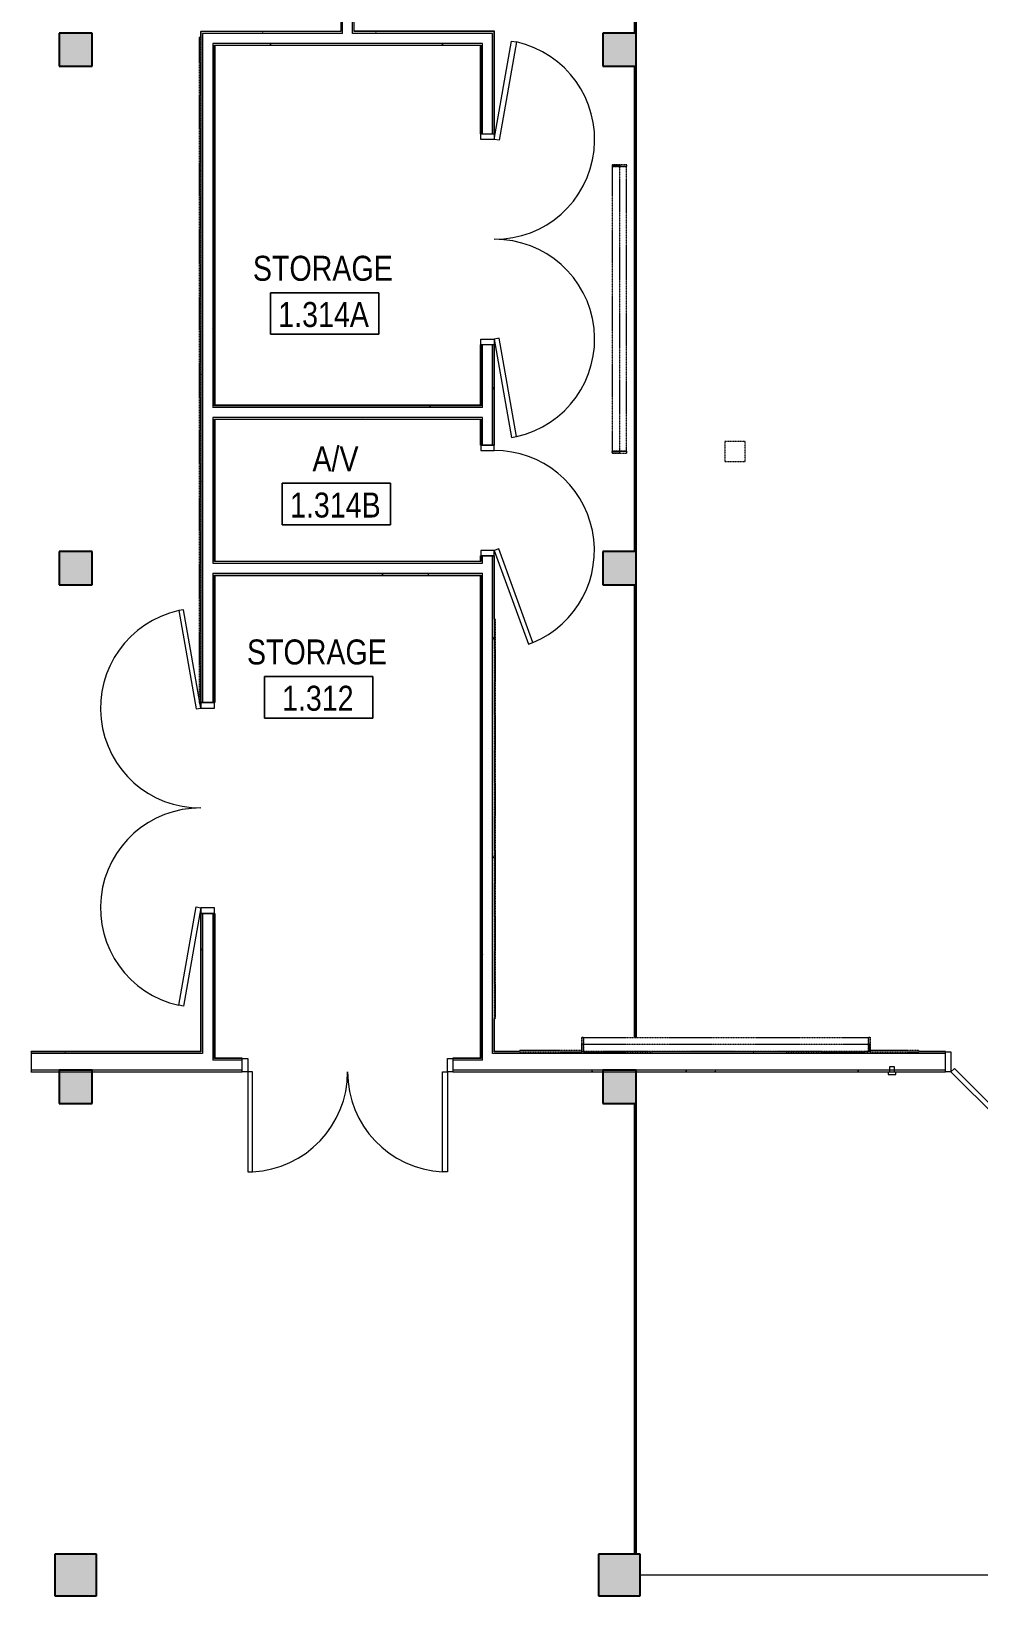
# Model space of a CAD drawing. Header units: inches. Extents: x -3640 to -1418, y -3630 to 137.
# Drawn here: x -2236 to -1895, y -958 to -394 of the extents above; entities that cross this region are included whole.
import ezdxf

# ---------------------------------------------------------------- set-up
doc = ezdxf.new("R2010")
doc.units = ezdxf.units.IN
doc.header["$MEASUREMENT"] = 0
doc.linetypes.add('Dash', pattern=[0.25, 0.125, -0.125])
doc.linetypes.add('Hidden Equipment- BSALS', pattern=[0.0625, 0.03125, -0.03125])
for name, color, linetype, lineweight in [('A-AREA-IDEN', 2, 'Continuous', 9), ('A-DETL-GENF-HDLN', 1, 'Dash', 9), ('A-DETL-MEDM', 33, 'Continuous', 20), ('A-DOOR', 31, 'Continuous', 13), ('A-DOOR-FRAM', 31, 'Continuous', 13), ('A-FLOR', 192, 'Continuous', 13), ('A-WALL', 113, 'Continuous', 13), ('A-WALL-PATT', 111, 'Continuous', 13), ('E-SERT', 181, 'Continuous', 13), ('I-WALL', 2, 'Continuous', 13), ('Q-SPCQ', 91, 'Continuous', 13), ('S-COLS', 52, 'Continuous', 13)]:
    doc.layers.add(name, color=color, linetype=linetype, lineweight=lineweight)
doc.styles.add('Arial Narrow', font='ARIALN.TTF', dxfattribs={"height": 9})
pattern_1 = [(0, (0, 0), (30.72, 7.68), [1.267, -21.773, 1.267, -21.773, -122.88]), (0, (0, 0), (30.72, 7.68), [-46.08, 1.267, -44.813, 1.267, -21.773, -53.76]), (0, (0, 0), (30.72, 7.68), [-115.2, 1.267, -14.093, 1.267, -37.133]), (120, (11.52, 3.84), (-22.011075, 22.7643), [1.267, -21.773, 1.267, -21.773, -122.88]), (120, (11.52, 3.84), (-22.011075, 22.7643), [-46.08, 1.267, -44.813, 1.267, -21.773, -53.76]), (120, (11.52, 3.84), (-22.011075, 22.7643), [-115.2, 1.267, -14.093, 1.267, -37.133]), (240, (15.36, 19.2), (-8.708925, -30.4443), [1.267, -21.773, 1.267, -21.773, -122.88]), (240, (15.36, 19.2), (-8.708925, -30.4443), [-46.08, 1.267, -44.813, 1.267, -21.773, -53.76]), (240, (15.36, 19.2), (-8.708925, -30.4443), [-115.2, 1.267, -14.093, 1.267, -37.133])]

# ---------------------------------------------------------------- blocks, each defined once
blk = doc.blocks.new('15830016-STRUCT_MARTINEZ-MOORE_CENTRAL_v2018_rvt-1-DIMENSION PLAN - LEVEL 1 _567_ - 2__ - CAD')
at = {"layer": 'S-COLS', "lineweight": 5}
for points in [[(-2214.4, -406.64), (-2214.4, -394.64), (-2226.4, -394.64), (-2226.4, -406.64), (-2223.68, -406.64)], [(-2018.4, -406.64), (-2018.4, -394.64), (-2030.4, -394.64), (-2030.4, -406.64)], [(-2214.4, -593.64), (-2214.4, -581.64), (-2226.4, -581.64), (-2226.4, -593.64), (-2223.68, -593.64)], [(-2018.4, -593.64), (-2018.4, -581.64), (-2030.4, -581.64), (-2030.4, -593.64)], [(-2214.4, -780.64), (-2214.4, -768.64), (-2226.4, -768.64), (-2226.4, -780.64), (-2223.68, -780.64)], [(-2018.4, -780.64), (-2018.4, -768.64), (-2030.4, -768.64), (-2030.4, -780.64)], [(-2212.9, -958.14), (-2212.9, -943.14), (-2227.9, -943.14), (-2227.9, -958.14), (-2223.68, -958.14)], [(-2016.9, -958.14), (-2016.9, -943.14), (-2031.9, -943.14), (-2031.9, -958.14)]]:
    blk.add_hatch(color=50, dxfattribs=at).paths.add_polyline_path(points, flags=0)
at = {"layer": 'A-FLOR', "color": 253, "lineweight": 25}
for p, q in [((-2018.83, -394.64), (-2018.83, -236.64)), ((-2018.83, -581.64), (-2018.83, -406.64)), ((-2018.83, -756.81), (-2018.83, -593.64)), ((-2018.83, -943.14), (-2018.83, -780.64))]:
    blk.add_line(p, q, dxfattribs=at)
at = {"layer": 'S-COLS', "color": 253, "lineweight": 25}
for p, q in [((-2214.4, -394.64), (-2226.4, -394.64)), ((-2226.4, -394.64), (-2226.4, -406.64)), ((-2214.4, -406.64), (-2214.4, -394.64)), ((-2018.4, -394.64), (-2030.4, -394.64)), ((-2030.4, -394.64), (-2030.4, -406.64)), ((-2018.4, -406.64), (-2018.4, -394.64)), ((-2226.4, -406.64), (-2214.4, -406.64)), ((-2030.4, -406.64), (-2018.4, -406.64)), ((-2214.4, -581.64), (-2226.4, -581.64)), ((-2226.4, -581.64), (-2226.4, -593.64)), ((-2214.4, -593.64), (-2214.4, -581.64)), ((-2018.4, -581.64), (-2030.4, -581.64)), ((-2030.4, -581.64), (-2030.4, -593.64)), ((-2018.4, -593.64), (-2018.4, -581.64)), ((-2226.4, -593.64), (-2214.4, -593.64)), ((-2030.4, -593.64), (-2018.4, -593.64)), ((-2214.4, -768.64), (-2226.4, -768.64)), ((-2226.4, -768.64), (-2226.4, -780.64)), ((-2214.4, -780.64), (-2214.4, -768.64)), ((-2018.4, -768.64), (-2030.4, -768.64)), ((-2030.4, -768.64), (-2030.4, -780.64)), ((-2018.4, -780.64), (-2018.4, -768.64)), ((-2226.4, -780.64), (-2214.4, -780.64)), ((-2030.4, -780.64), (-2018.4, -780.64)), ((-2212.9, -943.14), (-2227.9, -943.14)), ((-2227.9, -943.14), (-2227.9, -958.14)), ((-2212.9, -958.14), (-2212.9, -943.14)), ((-2016.9, -943.14), (-2031.9, -943.14)), ((-2031.9, -943.14), (-2031.9, -958.14)), ((-2016.9, -958.14), (-2016.9, -943.14)), ((-2227.9, -958.14), (-2212.9, -958.14)), ((-2031.9, -958.14), (-2016.9, -958.14))]:
    blk.add_line(p, q, dxfattribs=at)
blk = doc.blocks.new('SD_Card_Reader-BSALS - Card Reader-V50-DIMENSION PLAN - LEVEL 1 _567_ - 2__ - CAD')
at = {"layer": 'E-SERT', "color": 250, "lineweight": 9}
for p, q in [((-3204.77, -595.14), (-3204.77, -595.89)), ((-3202.02, -595.14), (-3204.77, -595.14)), ((-3204.77, -595.89), (-3202.02, -595.89)), ((-3204.15, -595.14), (-3204.15, -593.02)), ((-3204.15, -593.02), (-3202.65, -593.02)), ((-3202.65, -593.02), (-3202.65, -595.14)), ((-3202.02, -595.89), (-3202.02, -595.14))]:
    blk.add_line(p, q, dxfattribs=at)
blk = doc.blocks.new('15830016-ELEC_BSALS_CENTRAL_v2018_rvt-1-DIMENSION PLAN - LEVEL 1 _567_ - 2__ - CAD')
at = {"color": 250, "lineweight": 9}
blk.add_blockref('SD_Card_Reader-BSALS - Card Reader-V50-DIMENSION PLAN - LEVEL 1 _567_ - 2__ - CAD', (1277.28, -174.25), dxfattribs=at)
blk = doc.blocks.new('Basic Wall _ B3-4 7_8_-BSALS - ___-3567859-DIMENSION PLAN - LEVEL 1 _567_ - 2__ - CAD')
at = {"layer": 'I-WALL', "lineweight": 20}
for p, q in [((-2170.27, -399.14), (-2170.4, -399.02)), ((-2074.52, -399.14), (-2170.27, -399.14)), ((-2074.4, -399.02), (-2074.52, -399.14))]:
    blk.add_line(p, q, dxfattribs=at)
blk = doc.blocks.new('Basic Wall _ B3-4 7_8_-BSALS - ___-3567858-DIMENSION PLAN - LEVEL 1 _567_ - 2__ - CAD')
at = {"layer": 'I-WALL', "lineweight": 20}
for q in [(-2119.83, -394.02), (-2069.52, -394.14)]:
    blk.add_line((-2069.4, -394.02), q, dxfattribs=at)
blk = doc.blocks.new('Basic Wall _ B3-4 7_8_-BSALS - ___-3567861-DIMENSION PLAN - LEVEL 1 _567_ - 2__ - CAD')
at = {"layer": 'I-WALL', "lineweight": 20}
for p, q in [((-2074.52, -399.14), (-2074.4, -399.02)), ((-2074.52, -431.02), (-2074.52, -399.14)), ((-2074.4, -431.02), (-2074.52, -431.02)), ((-2074.52, -507.02), (-2074.4, -507.02)), ((-2074.52, -528.89), (-2074.52, -507.02)), ((-2074.52, -543.2), (-2074.52, -534.02)), ((-2074.4, -543.2), (-2074.52, -543.2)), ((-2074.52, -583.2), (-2074.4, -583.2)), ((-2074.52, -585.08), (-2074.52, -583.2)), ((-2074.52, -764.27), (-2074.52, -590.2))]:
    blk.add_line(p, q, dxfattribs=at)
blk = doc.blocks.new('Basic Wall _ B3-4 7_8_-BSALS - ___-3567860-DIMENSION PLAN - LEVEL 1 _567_ - 2__ - CAD')
at = {"layer": 'I-WALL', "lineweight": 20}
for p, q in [((-2069.52, -394.14), (-2069.4, -394.02)), ((-2069.4, -431.02), (-2069.4, -394.02)), ((-2069.4, -431.02), (-2069.52, -431.02)), ((-2069.52, -507.02), (-2069.4, -507.02)), ((-2069.4, -543.2), (-2069.4, -507.02)), ((-2069.4, -543.2), (-2069.52, -543.2)), ((-2069.52, -583.2), (-2069.4, -583.2)), ((-2069.4, -606.02), (-2069.4, -583.2)), ((-2069.4, -761.89), (-2069.4, -750.02)), ((-2069.4, -761.89), (-2069.52, -762.02))]:
    blk.add_line(p, q, dxfattribs=at)
blk = doc.blocks.new('Basic Wall _ B3-4 7_8_-BSALS - ___-3567863-DIMENSION PLAN - LEVEL 1 _567_ - 2__ - CAD')
at = {"layer": 'I-WALL', "lineweight": 20}
for p, q in [((-2170.4, -399.02), (-2170.27, -399.14)), ((-2170.27, -399.14), (-2170.27, -528.89)), ((-2170.27, -534.02), (-2170.27, -585.08)), ((-2170.27, -590.2), (-2170.27, -636.08)), ((-2170.27, -636.08), (-2170.4, -636.08)), ((-2170.4, -712.08), (-2170.27, -712.08)), ((-2170.27, -712.08), (-2170.27, -764.27))]:
    blk.add_line(p, q, dxfattribs=at)
blk = doc.blocks.new('Basic Wall _ B3-4 7_8_-BSALS - ___-3567862-DIMENSION PLAN - LEVEL 1 _567_ - 2__ - CAD')
at = {"layer": 'I-WALL', "lineweight": 20}
for p, q in [((-2175.4, -394.14), (-2175.27, -394.14)), ((-2175.4, -394.14), (-2175.4, -396.27)), ((-2175.27, -636.08), (-2175.33, -636.08)), ((-2175.4, -712.08), (-2175.27, -712.08)), ((-2175.4, -712.08), (-2175.4, -761.89)), ((-2175.27, -762.02), (-2175.4, -761.89))]:
    blk.add_line(p, q, dxfattribs=at)
blk = doc.blocks.new('Door-B2_1-BSALS - B2_1-72X84-BSALS-3510221-DIMENSION PLAN - LEVEL 1 _567_ - 2__ - CAD')
at = {"layer": 'A-DOOR', "lineweight": 20}
for p, q in [((-36, -2.44), (-71.45, -8.69)), ((-71.15, -10.41), (-35.7, -4.16)), ((-35.7, -4.16), (-36, -2.44)), ((35.7, -4.16), (36, -2.44)), ((71.15, -10.41), (35.7, -4.16)), ((36, -2.44), (71.45, -8.69)), ((-71.45, -8.69), (-71.15, -10.41)), ((71.45, -8.69), (71.15, -10.41))]:
    blk.add_line(p, q, dxfattribs=at)
at = {"layer": 'A-DOOR', "lineweight": 9}
for centre, start, end in [((-36, -2.63), 192.4846, 0.306), ((36, -2.63), 179.694, 347.5154)]:
    blk.add_arc(centre, 36, start, end, dxfattribs=at)
at = {"layer": 'A-DOOR-FRAM', "lineweight": 20}
for p, q in [((-38, -2.44), (-38, 2.44)), ((-38, 2.44), (-36, 2.44)), ((-36, 2.44), (-36, -2.44)), ((36, -2.44), (36, 2.44)), ((36, 2.44), (38, 2.44)), ((38, 2.44), (38, -2.44)), ((-36, -2.44), (-38, -2.44)), ((38, -2.44), (36, -2.44))]:
    blk.add_line(p, q, dxfattribs=at)
blk = doc.blocks.new('Basic Wall _ B3-4 7_8_-BSALS - ___-3567883-DIMENSION PLAN - LEVEL 1 _567_ - 2__ - CAD')
at = {"layer": 'I-WALL', "lineweight": 20}
for p, q in [((-2175.27, -769.39), (-2175.27, -769.27)), ((-2160.4, -769.39), (-2175.27, -769.39)), ((-2160.4, -769.27), (-2160.4, -769.39)), ((-2084.4, -769.39), (-2084.4, -769.27)), ((-2069.52, -769.39), (-2084.4, -769.39)), ((-2069.52, -769.27), (-2069.52, -769.39))]:
    blk.add_line(p, q, dxfattribs=at)
blk = doc.blocks.new('Basic Wall _ B3-4 7_8_-BSALS - ___-3567882-DIMENSION PLAN - LEVEL 1 _567_ - 2__ - CAD')
at = {"layer": 'I-WALL', "lineweight": 20}
for p, q in [((-2160.4, -764.27), (-2170.27, -764.27)), ((-2160.4, -764.27), (-2160.4, -764.39)), ((-2084.4, -764.39), (-2084.4, -764.27)), ((-2074.52, -764.27), (-2084.4, -764.27))]:
    blk.add_line(p, q, dxfattribs=at)
blk = doc.blocks.new('Basic Wall _ B3-4 7_8_-BSALS - ___-3567885-DIMENSION PLAN - LEVEL 1 _567_ - 2__ - CAD')
at = {"layer": 'I-WALL', "lineweight": 20}
blk.add_line((-2074.52, -534.02), (-2170.27, -534.02), dxfattribs=at)
blk = doc.blocks.new('Basic Wall _ B3-4 7_8_-BSALS - ___-3567884-DIMENSION PLAN - LEVEL 1 _567_ - 2__ - CAD')
at = {"layer": 'I-WALL', "lineweight": 20}
blk.add_line((-2074.52, -528.89), (-2170.27, -528.89), dxfattribs=at)
blk = doc.blocks.new('Door-B2_1-BSALS - B2_1-72X84-BSALS-3510220-DIMENSION PLAN - LEVEL 1 _567_ - 2__ - CAD')
at = {"layer": 'A-DOOR', "lineweight": 20}
for p, q in [((-34.25, -2.44), (-36, -2.44)), ((-36, -2.44), (-36, -38.44)), ((-34.25, -38.44), (-34.25, -2.44)), ((34.25, -2.44), (36, -2.44)), ((34.25, -38.44), (34.25, -2.44)), ((36, -2.44), (36, -38.44)), ((-36, -38.44), (-34.25, -38.44)), ((36, -38.44), (34.25, -38.44))]:
    blk.add_line(p, q, dxfattribs=at)
at = {"layer": 'A-DOOR', "lineweight": 9}
for centre, start, end in [((-36, -2.48), 272.7863, 0.0677), ((36, -2.48), 179.9323, 267.2137)]:
    blk.add_arc(centre, 36, start, end, dxfattribs=at)
at = {"layer": 'A-DOOR-FRAM', "lineweight": 20}
for p, q in [((-38, -2.44), (-38, 2.44)), ((-38, 2.44), (-36, 2.44)), ((-36, 2.44), (-36, -2.44)), ((36, -2.44), (36, 2.44)), ((36, 2.44), (38, 2.44)), ((38, 2.44), (38, -2.44)), ((-36, -2.44), (-38, -2.44)), ((38, -2.44), (36, -2.44))]:
    blk.add_line(p, q, dxfattribs=at)
blk = doc.blocks.new('Equip-Projector-Ceiling- BSALS - PROJECTOR-3867191-DIMENSION PLAN - LEVEL 1 _567_ - 2__ - CAD')
at = {"layer": 'Q-SPCQ', "linetype": 'Hidden Equipment- BSALS', "lineweight": 20}
for p, q in [((-3.65, -3.65), (-3.65, 3.65)), ((-3.65, 3.65), (3.65, 3.65)), ((3.65, 3.65), (3.65, -3.65)), ((3.65, -3.65), (-3.65, -3.65))]:
    blk.add_line(p, q, dxfattribs=at)
blk = doc.blocks.new('Projection_Screen-Draper_Inc_-Targa - PROJECTION SCREEN 104_ x 65_-3897965-DIMENSION PLAN - LEVEL 1 _567_ - 2__ - CAD')
at = {"layer": 'Q-SPCQ', "linetype": 'Hidden Equipment- BSALS', "lineweight": 20}
for p, q in [((-52, 0), (-52, 5.25)), ((-52, 5.25), (-51.32, 5.25)), ((-52, 2.72), (52, 2.72)), ((-51.32, 0), (-52, 0)), ((-51.93, 2.76), (-51.32, 2.76)), ((-51.93, 0.06), (-51.93, 2.76)), ((-51.93, 0.06), (-51.32, 0.06)), ((-51.32, 5.25), (-51.32, 0)), ((-51.32, 5.2), (51.31, 5.2)), ((-51.32, 0.06), (-51.32, 5.2)), ((51.31, 0.06), (-51.32, 0.06)), ((51.31, 0), (51.31, 5.25)), ((51.31, 5.25), (52, 5.25)), ((51.31, 5.2), (51.31, 0.06)), ((51.93, 2.76), (51.31, 2.76)), ((51.93, 0.06), (51.31, 0.06)), ((52, 0), (51.31, 0)), ((51.93, 0.06), (51.93, 2.76)), ((52, 5.25), (52, 0))]:
    blk.add_line(p, q, dxfattribs=at)
blk = doc.blocks.new('Door-B2_1-BSALS - B2_1-72X96-BSALS-3510219-DIMENSION PLAN - LEVEL 1 _567_ - 2__ - CAD')
at = {"layer": 'A-DOOR', "lineweight": 20}
for p, q in [((-71.45, 8.69), (-71.15, 10.41)), ((-36, 2.44), (-71.45, 8.69)), ((-71.15, 10.41), (-35.7, 4.16)), ((71.15, 10.41), (35.7, 4.16)), ((36, 2.44), (71.45, 8.69)), ((71.45, 8.69), (71.15, 10.41)), ((-35.7, 4.16), (-36, 2.44)), ((35.7, 4.16), (36, 2.44))]:
    blk.add_line(p, q, dxfattribs=at)
at = {"layer": 'A-DOOR', "lineweight": 9}
for centre, start, end in [((-36, 2.63), 359.694, 167.5154), ((36, 2.63), 12.4846, 180.306)]:
    blk.add_arc(centre, 36, start, end, dxfattribs=at)
at = {"layer": 'A-DOOR-FRAM', "lineweight": 20}
for p, q in [((-36, 2.44), (-38, 2.44)), ((-38, 2.44), (-38, -2.44)), ((-36, -2.44), (-36, 2.44)), ((38, 2.44), (36, 2.44)), ((36, 2.44), (36, -2.44)), ((38, -2.44), (38, 2.44)), ((-38, -2.44), (-36, -2.44)), ((36, -2.44), (38, -2.44))]:
    blk.add_line(p, q, dxfattribs=at)
blk = doc.blocks.new('Basic Wall _ B3-4 7_8_-BSALS - ___-3568025-DIMENSION PLAN - LEVEL 1 _567_ - 2__ - CAD')
at = {"layer": 'I-WALL', "lineweight": 20}
blk.add_line((-2170.27, -585.08), (-2074.52, -585.08), dxfattribs=at)
blk = doc.blocks.new('Basic Wall _ B3-4 7_8_-BSALS - ___-3568024-DIMENSION PLAN - LEVEL 1 _567_ - 2__ - CAD')
at = {"layer": 'I-WALL', "lineweight": 20}
blk.add_line((-2170.27, -590.2), (-2074.52, -590.2), dxfattribs=at)
blk = doc.blocks.new('Door-A1_1-BSALS1 - A1_1-36x84-BSALS-3917197-DIMENSION PLAN - LEVEL 1 _567_ - 2__ - CAD')
at = {"layer": 'A-DOOR', "lineweight": 20}
for p, q in [((51.23, 16.39), (17.4, 4.08)), ((18, 2.44), (51.83, 14.75)), ((51.83, 14.75), (51.23, 16.39)), ((17.4, 4.08), (18, 2.44))]:
    blk.add_line(p, q, dxfattribs=at)
at = {"layer": 'A-DOOR', "lineweight": 9}
blk.add_arc((18, 2.55), 36, 22.6205, 180.1762, dxfattribs=at)
at = {"layer": 'A-DOOR-FRAM', "lineweight": 20}
for p, q in [((-18, 2.44), (-20, 2.44)), ((-20, 2.44), (-20, -2.44)), ((-18, -2.44), (-18, 2.44)), ((20, 2.44), (18, 2.44)), ((18, 2.44), (18, -2.44)), ((20, -2.44), (20, 2.44)), ((-20, -2.44), (-18, -2.44)), ((18, -2.44), (20, -2.44))]:
    blk.add_line(p, q, dxfattribs=at)
blk = doc.blocks.new('Basic Wall _ B6-7 1_4_-BSALS - ___-3569067-DIMENSION PLAN - LEVEL 1 _567_ - 2__ - CAD')
at = {"layer": 'I-WALL', "lineweight": 20}
for p, q in [((-2488.4, -769.39), (-2488.4, -769.27)), ((-2480.9, -769.39), (-2488.4, -769.39)), ((-2422.4, -769.39), (-2429.9, -769.39)), ((-2402.4, -769.39), (-2410.4, -769.39)), ((-2308.4, -769.39), (-2320.4, -769.39)), ((-2308.4, -769.27), (-2308.4, -769.39)), ((-2236.4, -769.39), (-2236.4, -769.27)), ((-2226.4, -769.39), (-2236.4, -769.39)), ((-2175.27, -769.39), (-2214.4, -769.39)), ((-2175.27, -769.27), (-2175.27, -769.39))]:
    blk.add_line(p, q, dxfattribs=at)
blk = doc.blocks.new('Basic Wall _ B6-7 1_4_-BSALS - ___-3569066-DIMENSION PLAN - LEVEL 1 _567_ - 2__ - CAD')
at = {"layer": 'I-WALL', "lineweight": 20}
for p, q in [((-2488.4, -762.02), (-2488.4, -761.89)), ((-2470.4, -761.89), (-2488.4, -761.89)), ((-2308.4, -761.89), (-2326.4, -761.89)), ((-2308.4, -761.89), (-2308.4, -762.02)), ((-2236.4, -762.02), (-2236.4, -761.89)), ((-2175.4, -761.89), (-2236.4, -761.89)), ((-2175.4, -761.89), (-2175.27, -762.02))]:
    blk.add_line(p, q, dxfattribs=at)
blk = doc.blocks.new('Basic Wall _ B6-7 1_4_-BSALS - ___-3569071-DIMENSION PLAN - LEVEL 1 _567_ - 2__ - CAD')
at = {"layer": 'I-WALL', "lineweight": 20}
for p, q in [((-2069.52, -769.39), (-2069.52, -769.27)), ((-2030.4, -769.39), (-2069.52, -769.39)), ((-1906.9, -769.39), (-2018.4, -769.39)), ((-1906.9, -769.27), (-1906.9, -769.39)), ((-1842.9, -769.39), (-1842.9, -769.27)), ((-1835.02, -769.39), (-1842.9, -769.39))]:
    blk.add_line(p, q, dxfattribs=at)
blk = doc.blocks.new('Basic Wall _ B6-7 1_4_-BSALS - ___-3569070-DIMENSION PLAN - LEVEL 1 _567_ - 2__ - CAD')
at = {"layer": 'I-WALL', "lineweight": 20}
for p, q in [((-2069.52, -762.02), (-2069.4, -761.89)), ((-2060.46, -761.89), (-2069.4, -761.89)), ((-1906.9, -761.89), (-1916.46, -761.89)), ((-1906.9, -761.89), (-1906.9, -762.02)), ((-1842.9, -762.02), (-1842.9, -761.89)), ((-1835.02, -761.89), (-1842.9, -761.89))]:
    blk.add_line(p, q, dxfattribs=at)
blk = doc.blocks.new('Door-D2_8-Unequal_Pair-BSALS - D2_8-60X84-BSALS-3471221-DIMENSION PLAN - LEVEL 1 _567_ - 2__ - CAD')
at = {"layer": 'A-DETL-GENF-HDLN'}
blk.add_arc((-24, -3.63), 24, 319.1815, 0, dxfattribs=at)
at = {"layer": 'A-DETL-MEDM'}
for p, q in [((-22.76, -2.39), (-24, -3.63)), ((-24, -3.63), (-7.03, -20.6)), ((-5.79, -19.36), (-22.76, -2.39)), ((-7.03, -20.6), (-5.79, -19.36))]:
    blk.add_line(p, q, dxfattribs=at)
at = {"layer": 'A-DOOR', "lineweight": 20}
for p, q in [((34.25, -3.63), (36, -3.63)), ((34.25, -39.62), (34.25, -3.63)), ((36, -3.63), (36, -39.62)), ((36, -39.62), (34.25, -39.62))]:
    blk.add_line(p, q, dxfattribs=at)
at = {"layer": 'A-DOOR', "lineweight": 9}
blk.add_arc((36, -3.67), 36, 179.9323, 267.2137, dxfattribs=at)
at = {"layer": 'A-DOOR-FRAM', "lineweight": 20}
for p, q in [((-26, -3.63), (-26, 3.62)), ((-26, 3.62), (-24, 3.62)), ((-24, 3.62), (-24, -3.63)), ((36, -3.63), (36, 3.62)), ((36, 3.62), (38, 3.62)), ((38, 3.62), (38, -3.63)), ((-24, -3.63), (-26, -3.63)), ((38, -3.63), (36, -3.63))]:
    blk.add_line(p, q, dxfattribs=at)
blk = doc.blocks.new('Projection_Screen-Draper_Inc_-Targa - PROJECTION SCREEN 104_ x 65_-3897963-DIMENSION PLAN - LEVEL 1 _567_ - 2__ - CAD')
at = {"layer": 'Q-SPCQ', "linetype": 'Hidden Equipment- BSALS', "lineweight": 20}
for p, q in [((-51.32, 0), (-52, 0)), ((-52, 0), (-52, -5.25)), ((-52, -2.72), (52, -2.72)), ((-52, -5.25), (-51.32, -5.25)), ((-51.93, -0.06), (-51.93, -2.76)), ((-51.93, -0.06), (-51.32, -0.06)), ((-51.93, -2.76), (-51.32, -2.76)), ((-51.32, -5.25), (-51.32, 0)), ((51.31, -0.06), (-51.32, -0.06)), ((-51.32, -0.06), (-51.32, -5.2)), ((-51.32, -5.2), (51.31, -5.2)), ((52, 0), (51.31, 0)), ((51.31, 0), (51.31, -5.25)), ((51.93, -0.06), (51.31, -0.06)), ((51.31, -5.2), (51.31, -0.06)), ((51.93, -2.76), (51.31, -2.76)), ((51.31, -5.25), (52, -5.25)), ((51.93, -0.06), (51.93, -2.76)), ((52, -5.25), (52, 0))]:
    blk.add_line(p, q, dxfattribs=at)
blk = doc.blocks.new('Equip- Marker Board- 1 Panell - MB1-4_x8_-V97-DIMENSION PLAN - LEVEL 1 _567_ - 2__ - CAD')
at = {"layer": 'Q-SPCQ', "linetype": 'Hidden Equipment- BSALS', "lineweight": 20}
for p, q in [((-12, 0.25), (-60, 0.25)), ((-60, 0.25), (-60, -0.25)), ((-12, -0.25), (-12, 0.25)), ((-60, -0.25), (-12, -0.25))]:
    blk.add_line(p, q, dxfattribs=at)
blk = doc.blocks.new('Equip- Marker Board- 1 Panell - MB1-4_x8_-V98-DIMENSION PLAN - LEVEL 1 _567_ - 2__ - CAD')
at = {"layer": 'Q-SPCQ', "linetype": 'Hidden Equipment- BSALS', "lineweight": 20}
for p, q in [((-12, 0.25), (-29.52, 0.25)), ((-12, -0.25), (-12, 0.25)), ((-60, -0.19), (-60, -0.25)), ((-60, -0.25), (-30.2, -0.25)), ((-29.52, -0.25), (-12, -0.25))]:
    blk.add_line(p, q, dxfattribs=at)
blk = doc.blocks.new('Equip- Marker Board- 1 Panell - MB1-4_x8_-V99-DIMENSION PLAN - LEVEL 1 _567_ - 2__ - CAD')
at = {"layer": 'Q-SPCQ', "linetype": 'Hidden Equipment- BSALS', "lineweight": 20}
for p, q in [((-37.52, 0.25), (-60, 0.25)), ((-60, 0.25), (-60, -0.25)), ((-60, -0.25), (-37.52, -0.25)), ((-36.83, -0.25), (-12, -0.25)), ((-12, -0.25), (-12, -0.19))]:
    blk.add_line(p, q, dxfattribs=at)
blk = doc.blocks.new('Equip- Homasote Panel - HP2 - 4_ X 7_-6_ - UNFINISHED-3893114-DIMENSION PLAN - LEVEL 1 _567_ - 2__ - CAD')
at = {"layer": 'Q-SPCQ', "linetype": 'Hidden Equipment- BSALS', "lineweight": 20}
for p, q in [((-12, 0.25), (-60, 0.25)), ((-60, 0.25), (-60, -0.25)), ((-12, -0.25), (-12, 0.25)), ((-60, -0.25), (-12, -0.25))]:
    blk.add_line(p, q, dxfattribs=at)
blk = doc.blocks.new('Room Tag- BSALS - Room Tag-28050-DIMENSION PLAN - LEVEL 1 _567_ - 2__ - CAD')
at = {"layer": 'A-AREA-IDEN'}
for p, q in [((-0.203125, -0.171875), (-0.203125, -0.015625)), ((-0.203125, -0.015625), (0.203125, -0.015625)), ((0.203125, -0.015625), (-0.203125, -0.015625)), ((-0.203125, -0.015625), (-0.203125, -0.171875)), ((0.203125, -0.015625), (0.203125, -0.171875)), ((0.203125, -0.171875), (0.203125, -0.015625)), ((0.203125, -0.171875), (-0.203125, -0.171875)), ((-0.203125, -0.171875), (0.203125, -0.171875))]:
    blk.add_line(p, q, dxfattribs=at)

msp = doc.modelspace()

# ---------------------------------------------------------------- block references
at = {"lineweight": 5}
msp.add_blockref('15830016-STRUCT_MARTINEZ-MOORE_CENTRAL_v2018_rvt-1-DIMENSION PLAN - LEVEL 1 _567_ - 2__ - CAD', (0, 0), dxfattribs=at)

# ---------------------------------------------------------------- next in the draw order: hatches: boundary and pattern name
at = {"layer": 'A-WALL-PATT', "lineweight": 9}
h = msp.add_hatch(dxfattribs=at)
h.set_pattern_fill('FP_1', color=256, style=0, pattern_type=2)
h.set_pattern_definition(pattern_1)
h.paths.add_polyline_path([(-2124.83, -394.14), (-2124.21, -394.14), (-2124.21, -226.64), (-2124.83, -226.64), (-2124.83, -386.68)], flags=0)
h = msp.add_hatch(dxfattribs=at)
h.set_pattern_fill('FP_1', color=256, style=0, pattern_type=2)
h.set_pattern_definition(pattern_1)
h.paths.add_polyline_path([(-2119.96, -394.14), (-2119.96, -226.64), (-2124.21, -226.64), (-2124.21, -227.27), (-2120.58, -227.27), (-2120.58, -394.14)], flags=0)
h = msp.add_hatch(dxfattribs=at)
h.set_pattern_fill('FP_1', color=256, style=0, pattern_type=2)
h.set_pattern_definition(pattern_1)
h.paths.add_polyline_path([(-2174.65, -762.64), (-2174.65, -712.08), (-2175.27, -712.08), (-2175.27, -762.64)], flags=0)
h.paths.add_polyline_path([(-2175.27, -636.08), (-2174.65, -636.08), (-2174.65, -394.14), (-2175.27, -394.14), (-2175.27, -580.9)], flags=0)
h = msp.add_hatch(dxfattribs=at)
h.set_pattern_fill('FP_1', color=256, style=0, pattern_type=2)
h.set_pattern_definition(pattern_1)
h.paths.add_polyline_path([(-2074.4, -394.77), (-2070.15, -394.77), (-2070.15, -394.14), (-2120.58, -394.14), (-2120.58, -394.77)], flags=0)
h.paths.add_polyline_path([(-2147.3, -394.77), (-2124.21, -394.77), (-2124.21, -394.14), (-2174.65, -394.14), (-2174.65, -394.77), (-2170.4, -394.77)], flags=0)
h = msp.add_hatch(dxfattribs=at)
h.set_pattern_fill('FP_1', color=256, style=0, pattern_type=2)
h.set_pattern_definition(pattern_1)
h.paths.add_polyline_path([(-2069.52, -762.64), (-2069.52, -583.2), (-2070.15, -583.2), (-2070.15, -762.64)], flags=0)
h.paths.add_polyline_path([(-2069.52, -543.2), (-2069.52, -507.02), (-2070.15, -507.02), (-2070.15, -543.2)], flags=0)
h.paths.add_polyline_path([(-2069.52, -431.02), (-2069.52, -394.14), (-2070.15, -394.14), (-2070.15, -431.02)], flags=0)
h = msp.add_hatch(dxfattribs=at)
h.set_pattern_fill('FP_1', color=256, style=0, pattern_type=2)
h.set_pattern_definition(pattern_1)
h.paths.add_polyline_path([(-2171.02, -764.39), (-2170.4, -764.39), (-2170.4, -712.08), (-2171.02, -712.08)], flags=0)
h.paths.add_polyline_path([(-2170.4, -636.08), (-2170.4, -589.45), (-2171.02, -589.45), (-2171.02, -636.08)], flags=0)
h.paths.add_polyline_path([(-2171.02, -585.83), (-2170.4, -585.83), (-2170.4, -533.27), (-2171.02, -533.27), (-2171.02, -580.9)], flags=0)
h.paths.add_polyline_path([(-2171.02, -529.64), (-2170.4, -529.64), (-2170.4, -398.39), (-2171.02, -398.39), (-2171.02, -451.42)], flags=0)
h = msp.add_hatch(dxfattribs=at)
h.set_pattern_fill('FP_1', color=256, style=0, pattern_type=2)
h.set_pattern_definition(pattern_1)
h.paths.add_polyline_path([(-2074.4, -399.02), (-2074.4, -398.39), (-2170.4, -398.39), (-2170.4, -399.02), (-2147.3, -399.02)], flags=0)
h = msp.add_hatch(dxfattribs=at)
h.set_pattern_fill('FP_1', color=256, style=0, pattern_type=2)
h.set_pattern_definition(pattern_1)
h.paths.add_polyline_path([(-2073.77, -764.39), (-2073.77, -589.45), (-2074.4, -589.45), (-2074.4, -764.39)], flags=0)
h.paths.add_polyline_path([(-2074.4, -585.83), (-2073.77, -585.83), (-2073.77, -583.2), (-2074.4, -583.2), (-2074.4, -585.2)], flags=0)
h.paths.add_polyline_path([(-2074.4, -543.2), (-2073.77, -543.2), (-2073.77, -533.27), (-2074.4, -533.27), (-2074.4, -533.89)], flags=0)
h.paths.add_polyline_path([(-2073.77, -529.64), (-2073.77, -507.02), (-2074.4, -507.02), (-2074.4, -529.64)], flags=0)
h.paths.add_polyline_path([(-2073.77, -431.02), (-2073.77, -398.39), (-2074.4, -398.39), (-2074.4, -431.02)], flags=0)
h = msp.add_hatch(dxfattribs=at)
h.set_pattern_fill('FP_1', color=256, style=0, pattern_type=2)
h.set_pattern_definition(pattern_1)
h.paths.add_polyline_path([(-2074.4, -529.64), (-2074.4, -529.02), (-2170.4, -529.02), (-2170.4, -529.64)], flags=0)
h = msp.add_hatch(dxfattribs=at)
h.set_pattern_fill('FP_1', color=256, style=0, pattern_type=2)
h.set_pattern_definition(pattern_1)
h.paths.add_polyline_path([(-2074.4, -533.89), (-2074.4, -533.27), (-2170.4, -533.27), (-2170.4, -533.89)], flags=0)
h = msp.add_hatch(dxfattribs=at)
h.set_pattern_fill('FP_1', color=256, style=0, pattern_type=2)
h.set_pattern_definition(pattern_1)
h.paths.add_polyline_path([(-2074.4, -590.08), (-2074.4, -589.45), (-2170.4, -589.45), (-2170.4, -590.08)], flags=0)
h = msp.add_hatch(dxfattribs=at)
h.set_pattern_fill('FP_1', color=256, style=0, pattern_type=2)
h.set_pattern_definition(pattern_1)
h.paths.add_polyline_path([(-2175.27, -762.64), (-2175.27, -762.02), (-2236.4, -762.02), (-2236.4, -762.64), (-2223.68, -762.64)], flags=0)
h.paths.add_polyline_path([(-2308.4, -762.64), (-2308.4, -762.02), (-2488.4, -762.02), (-2488.4, -762.64), (-2326.4, -762.64)], flags=0)
h = msp.add_hatch(dxfattribs=at)
h.set_pattern_fill('FP_1', color=256, style=0, pattern_type=2)
h.set_pattern_definition(pattern_1)
h.paths.add_polyline_path([(-1841.77, -762.64), (-1834.9, -762.64), (-1834.9, -762.02), (-1842.9, -762.02), (-1842.9, -762.64)], flags=0)
h.paths.add_polyline_path([(-1906.9, -762.64), (-1906.9, -762.02), (-2069.52, -762.02), (-2069.52, -762.64), (-1916.46, -762.64)], flags=0)
h = msp.add_hatch(dxfattribs=at)
h.set_pattern_fill('FP_1', color=256, style=0, pattern_type=2)
h.set_pattern_definition(pattern_1)
h.paths.add_polyline_path([(-2175.27, -769.27), (-2175.27, -768.64), (-2236.4, -768.64), (-2236.4, -769.27), (-2223.68, -769.27)], flags=0)
h.paths.add_polyline_path([(-2320.4, -769.27), (-2308.4, -769.27), (-2308.4, -768.64), (-2488.4, -768.64), (-2488.4, -769.27), (-2402.4, -769.27)], flags=0)
h = msp.add_hatch(dxfattribs=at)
h.set_pattern_fill('FP_1', color=256, style=0, pattern_type=2)
h.set_pattern_definition(pattern_1)
h.paths.add_polyline_path([(-1834.9, -769.27), (-1834.9, -768.64), (-1842.9, -768.64), (-1842.9, -769.27), (-1841.77, -769.27)], flags=0)
h.paths.add_polyline_path([(-1918.15, -769.27), (-1906.9, -769.27), (-1906.9, -768.64), (-2069.52, -768.64), (-2069.52, -769.27)], flags=0)

# ---------------------------------------------------------------- next in the draw order: linework, layer by layer
at = {"layer": 'A-FLOR', "lineweight": 20}
for p, q in [((-2018.4, -236.64), (-2018.4, -394.64)), ((-2018.4, -406.64), (-2018.4, -581.64)), ((-2018.4, -593.64), (-2018.4, -756.81)), ((-2018.4, -780.64), (-2018.4, -943.14)), ((-2016.9, -950.64), (-1835.9, -950.64))]:
    msp.add_line(p, q, dxfattribs=at)
at = {"layer": 'A-WALL'}
for p, q in [((-2124.21, -394.77), (-2124.21, -227.27)), ((-2120.58, -394.77), (-2120.58, -227.27)), ((-2124.21, -394.77), (-2174.65, -394.77)), ((-2174.65, -394.77), (-2174.65, -636.08)), ((-2070.15, -394.77), (-2120.58, -394.77)), ((-2070.15, -431.02), (-2070.15, -394.77)), ((-2073.77, -398.39), (-2171.02, -398.39)), ((-2171.02, -398.39), (-2171.02, -529.64)), ((-2073.77, -431.02), (-2073.77, -398.39)), ((-2073.77, -529.64), (-2073.77, -507.02)), ((-2070.15, -543.2), (-2070.15, -507.02)), ((-2073.77, -529.64), (-2171.02, -529.64)), ((-2171.02, -533.27), (-2171.02, -585.83)), ((-2073.77, -533.27), (-2171.02, -533.27)), ((-2073.77, -543.2), (-2073.77, -533.27)), ((-2171.02, -585.83), (-2073.77, -585.83)), ((-2073.77, -585.83), (-2073.77, -583.2)), ((-2070.15, -762.64), (-2070.15, -583.2)), ((-2171.02, -589.45), (-2171.02, -636.08)), ((-2171.02, -589.45), (-2073.77, -589.45)), ((-2073.77, -765.02), (-2073.77, -589.45)), ((-2174.65, -712.08), (-2174.65, -762.64)), ((-2171.02, -712.08), (-2171.02, -765.02)), ((-2174.65, -762.64), (-2236.4, -762.64)), ((-2160.4, -765.02), (-2171.02, -765.02)), ((-2073.77, -765.02), (-2084.4, -765.02)), ((-1906.9, -762.64), (-2070.15, -762.64)), ((-2160.4, -768.64), (-2236.4, -768.64)), ((-1906.9, -768.64), (-2084.4, -768.64))]:
    msp.add_line(p, q, dxfattribs=at)
at = {"layer": 'I-WALL', "lineweight": 20}
for p, q in [((-2124.83, -313.31), (-2124.83, -394.14)), ((-2119.96, -394.14), (-2119.96, -353.14)), ((-2124.83, -394.14), (-2175.27, -394.14)), ((-2175.27, -394.14), (-2175.27, -636.08)), ((-2069.52, -394.14), (-2119.96, -394.14)), ((-2069.52, -431.02), (-2069.52, -394.14)), ((-2170.4, -399.02), (-2074.4, -399.02)), ((-2170.4, -529.02), (-2170.4, -399.02)), ((-2074.4, -399.02), (-2074.4, -431.02)), ((-2074.4, -431.02), (-2069.52, -431.02)), ((-2074.4, -507.02), (-2074.4, -529.02)), ((-2069.52, -507.02), (-2074.4, -507.02)), ((-2069.52, -543.2), (-2069.52, -507.02)), ((-2074.4, -529.02), (-2170.4, -529.02)), ((-2170.4, -585.2), (-2170.4, -533.89)), ((-2170.4, -533.89), (-2074.4, -533.89)), ((-2074.4, -533.89), (-2074.4, -543.2)), ((-2074.4, -543.2), (-2069.52, -543.2)), ((-2074.4, -585.2), (-2170.4, -585.2)), ((-2074.4, -583.2), (-2074.4, -585.2)), ((-2069.52, -583.2), (-2074.4, -583.2)), ((-2069.52, -606.02), (-2069.52, -583.2)), ((-2170.4, -636.08), (-2170.4, -590.08)), ((-2170.4, -590.08), (-2074.4, -590.08)), ((-2074.4, -590.08), (-2074.4, -764.39)), ((-2175.27, -636.08), (-2170.4, -636.08)), ((-2170.4, -712.08), (-2175.27, -712.08)), ((-2175.27, -712.08), (-2175.27, -762.02)), ((-2170.4, -764.39), (-2170.4, -712.08)), ((-2069.52, -762.02), (-2069.52, -750.02)), ((-2175.27, -762.02), (-2236.4, -762.02)), ((-2236.4, -762.02), (-2236.4, -769.27)), ((-2160.4, -764.39), (-2170.4, -764.39)), ((-2160.4, -769.27), (-2160.4, -764.39)), ((-2074.4, -764.39), (-2084.4, -764.39)), ((-2084.4, -764.39), (-2084.4, -769.27)), ((-2060.46, -762.02), (-2069.52, -762.02)), ((-1964.46, -762.02), (-2012.46, -762.02)), ((-1906.9, -762.02), (-1916.46, -762.02)), ((-1906.9, -769.27), (-1906.9, -762.02)), ((-2236.4, -769.27), (-2160.4, -769.27)), ((-2084.4, -769.27), (-1906.9, -769.27))]:
    msp.add_line(p, q, dxfattribs=at)

# ---------------------------------------------------------------- next in the draw order: block references
at = {"lineweight": 5}
msp.add_blockref('15830016-ELEC_BSALS_CENTRAL_v2018_rvt-1-DIMENSION PLAN - LEVEL 1 _567_ - 2__ - CAD', (0, 0), dxfattribs=at)
at = {"layer": 'A-AREA-IDEN', "xscale": 95.99999999999994, "yscale": 95.99999999999994, "zscale": 95.99999999999994}
for p in [(-2130.66, -486.78), (-2126.42, -555.49), (-2132.8, -625.15)]:
    msp.add_blockref('Room Tag- BSALS - Room Tag-28050-DIMENSION PLAN - LEVEL 1 _567_ - 2__ - CAD', p, dxfattribs=at)
at = {"layer": 'A-DOOR', "lineweight": 20}
for name, p, rotation in [('Door-B2_1-BSALS - B2_1-72X84-BSALS-3510221-DIMENSION PLAN - LEVEL 1 _567_ - 2__ - CAD', (-2071.96, -469.02), 89.9999999999999), ('Door-A1_1-BSALS1 - A1_1-36x84-BSALS-3917197-DIMENSION PLAN - LEVEL 1 _567_ - 2__ - CAD', (-2071.96, -563.2), 269.9999999999999), ('Door-B2_1-BSALS - B2_1-72X96-BSALS-3510219-DIMENSION PLAN - LEVEL 1 _567_ - 2__ - CAD', (-2172.83, -674.08), 89.9999999999999)]:
    msp.add_blockref(name, p, dxfattribs=dict(at, rotation=rotation))
for name, p in [('Door-B2_1-BSALS - B2_1-72X84-BSALS-3510220-DIMENSION PLAN - LEVEL 1 _567_ - 2__ - CAD', (-2122.4, -766.83)), ('Door-D2_8-Unequal_Pair-BSALS - D2_8-60X84-BSALS-3471221-DIMENSION PLAN - LEVEL 1 _567_ - 2__ - CAD', (-1880.9, -765.64))]:
    msp.add_blockref(name, p, dxfattribs=at)
at = {"layer": 'I-WALL', "lineweight": 20}
for name in ['Basic Wall _ B3-4 7_8_-BSALS - ___-3567862-DIMENSION PLAN - LEVEL 1 _567_ - 2__ - CAD', 'Basic Wall _ B3-4 7_8_-BSALS - ___-3567858-DIMENSION PLAN - LEVEL 1 _567_ - 2__ - CAD', 'Basic Wall _ B3-4 7_8_-BSALS - ___-3567860-DIMENSION PLAN - LEVEL 1 _567_ - 2__ - CAD', 'Basic Wall _ B3-4 7_8_-BSALS - ___-3567859-DIMENSION PLAN - LEVEL 1 _567_ - 2__ - CAD', 'Basic Wall _ B3-4 7_8_-BSALS - ___-3567863-DIMENSION PLAN - LEVEL 1 _567_ - 2__ - CAD', 'Basic Wall _ B3-4 7_8_-BSALS - ___-3567861-DIMENSION PLAN - LEVEL 1 _567_ - 2__ - CAD', 'Basic Wall _ B3-4 7_8_-BSALS - ___-3567884-DIMENSION PLAN - LEVEL 1 _567_ - 2__ - CAD', 'Basic Wall _ B3-4 7_8_-BSALS - ___-3567885-DIMENSION PLAN - LEVEL 1 _567_ - 2__ - CAD', 'Basic Wall _ B3-4 7_8_-BSALS - ___-3568025-DIMENSION PLAN - LEVEL 1 _567_ - 2__ - CAD', 'Basic Wall _ B3-4 7_8_-BSALS - ___-3568024-DIMENSION PLAN - LEVEL 1 _567_ - 2__ - CAD', 'Basic Wall _ B6-7 1_4_-BSALS - ___-3569066-DIMENSION PLAN - LEVEL 1 _567_ - 2__ - CAD', 'Basic Wall _ B3-4 7_8_-BSALS - ___-3567882-DIMENSION PLAN - LEVEL 1 _567_ - 2__ - CAD', 'Basic Wall _ B6-7 1_4_-BSALS - ___-3569070-DIMENSION PLAN - LEVEL 1 _567_ - 2__ - CAD', 'Basic Wall _ B6-7 1_4_-BSALS - ___-3569067-DIMENSION PLAN - LEVEL 1 _567_ - 2__ - CAD', 'Basic Wall _ B3-4 7_8_-BSALS - ___-3567883-DIMENSION PLAN - LEVEL 1 _567_ - 2__ - CAD', 'Basic Wall _ B6-7 1_4_-BSALS - ___-3569071-DIMENSION PLAN - LEVEL 1 _567_ - 2__ - CAD']:
    msp.add_blockref(name, (0, 0), dxfattribs=at)
at = {"layer": 'Q-SPCQ', "linetype": 'Hidden Equipment- BSALS', "lineweight": 20}
for name, p, rotation in [('Equip- Homasote Panel - HP2 - 4_ X 7_-6_ - UNFINISHED-3893114-DIMENSION PLAN - LEVEL 1 _567_ - 2__ - CAD', (-2175.58, -384.27), 90.00000000000027), ('Equip- Homasote Panel - HP2 - 4_ X 7_-6_ - UNFINISHED-3893114-DIMENSION PLAN - LEVEL 1 _567_ - 2__ - CAD', (-2175.58, -432.27), 90.00000000000027), ('Projection_Screen-Draper_Inc_-Targa - PROJECTION SCREEN 104_ x 65_-3897963-DIMENSION PLAN - LEVEL 1 _567_ - 2__ - CAD', (-2027.02, -494.14), 89.99999999999979), ('Equip- Homasote Panel - HP2 - 4_ X 7_-6_ - UNFINISHED-3893114-DIMENSION PLAN - LEVEL 1 _567_ - 2__ - CAD', (-2175.58, -480.27), 90.00000000000027), ('Equip- Homasote Panel - HP2 - 4_ X 7_-6_ - UNFINISHED-3893114-DIMENSION PLAN - LEVEL 1 _567_ - 2__ - CAD', (-2175.58, -528.27), 90.00000000000027), ('Equip- Homasote Panel - HP2 - 4_ X 7_-6_ - UNFINISHED-3893114-DIMENSION PLAN - LEVEL 1 _567_ - 2__ - CAD', (-2175.58, -576.27), 90.00000000000027), ('Equip- Marker Board- 1 Panell - MB1-4_x8_-V97-DIMENSION PLAN - LEVEL 1 _567_ - 2__ - CAD', (-2069.27, -666.02), 270.0000000000004), ('Equip- Marker Board- 1 Panell - MB1-4_x8_-V97-DIMENSION PLAN - LEVEL 1 _567_ - 2__ - CAD', (-2069.27, -714.02), 270.0000000000004), ('Equip- Marker Board- 1 Panell - MB1-4_x8_-V97-DIMENSION PLAN - LEVEL 1 _567_ - 2__ - CAD', (-2069.27, -762.02), 270.0000000000004)]:
    msp.add_blockref(name, p, dxfattribs=dict(at, rotation=rotation))
at = {"layer": 'Q-SPCQ', "linetype": 'Hidden Equipment- BSALS', "lineweight": 20, "extrusion": (0, 0, -1), "rotation": 180}
msp.add_blockref('Equip-Projector-Ceiling- BSALS - PROJECTOR-3867191-DIMENSION PLAN - LEVEL 1 _567_ - 2__ - CAD', (1982.72, -545.54), dxfattribs=at)
at = {"layer": 'Q-SPCQ', "linetype": 'Hidden Equipment- BSALS', "lineweight": 20}
for name, p in [('Equip- Marker Board- 1 Panell - MB1-4_x8_-V99-DIMENSION PLAN - LEVEL 1 _567_ - 2__ - CAD', (-2000.46, -761.77)), ('Projection_Screen-Draper_Inc_-Targa - PROJECTION SCREEN 104_ x 65_-3897965-DIMENSION PLAN - LEVEL 1 _567_ - 2__ - CAD', (-1985.97, -762.02)), ('Equip- Marker Board- 1 Panell - MB1-4_x8_-V98-DIMENSION PLAN - LEVEL 1 _567_ - 2__ - CAD', (-1904.46, -761.77))]:
    msp.add_blockref(name, p, dxfattribs=at)

# ---------------------------------------------------------------- next in the draw order: texts
at = {"layer": 'A-AREA-IDEN', "char_height": 9, "attachment_point": 1, "style": 'Arial Narrow'}
for s, insert, width in [('STORAGE', (-2156.52, -474.97), 62.418), ('1.314A', (-2147.37, -491.64), 39.996), ('A/V', (-2135.04, -543.68), 20.604), ('1.314B', (-2143.14, -560.35), 39.996), ('STORAGE', (-2158.66, -613.33), 62.418), ('1.312', (-2146.02, -630.01), 31.512)]:
    msp.add_mtext(s, dxfattribs=dict(at, insert=insert, width=width))

doc.saveas('drawing.dxf')
